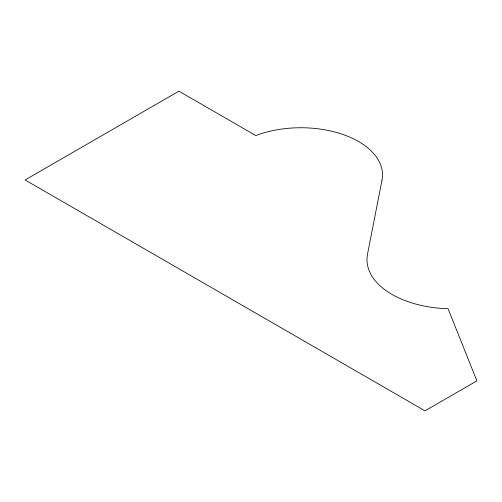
<?xml version="1.0" encoding="UTF-8"?>
<svg xmlns="http://www.w3.org/2000/svg" width="502" height="502" viewBox="0 0 502 502"><rect width="100%" height="100%" fill="white"/><g stroke="black" fill="none" stroke-linecap="round" stroke-linejoin="round"><path stroke-width="0.75" d="M381.991 180.18L367.527 254.1A85.139 49.158 0 0 0 448.06 308.717L476.9 380.867L424.993 410.837L25.1 179.961L178.907 91.163L255.807 135.565A81.657 47.144 0 0 1 343.5 134.68A81.657 47.144 0 0 1 381.991 180.18"/></g></svg>
